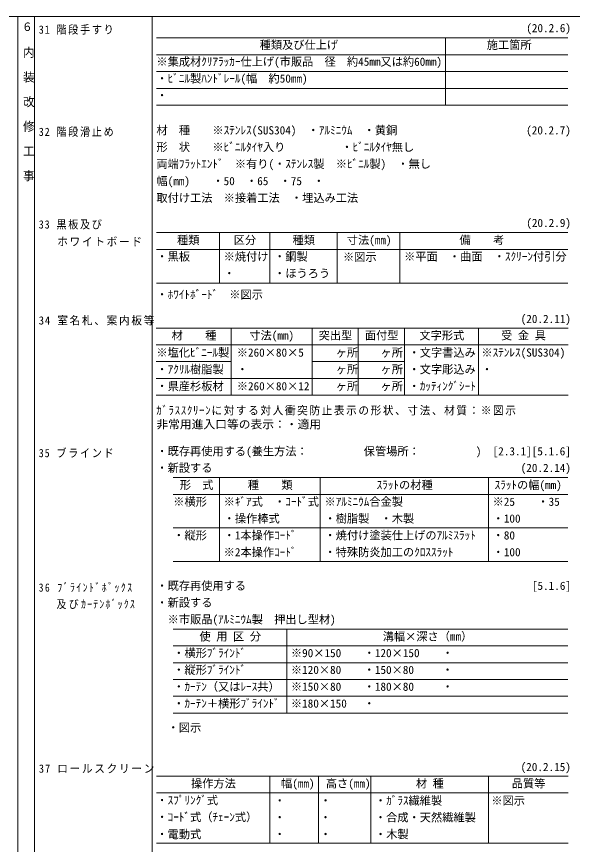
# Model space of a CAD drawing. Units: millimetres on the paper. Extents: x -398 to 394, y -285 to 285.
# Drawn here: x -200.9 to -2.4, y -10.4 to 285 of the extents above; entities that cross this region are included whole.
import ezdxf
from ezdxf.enums import TextEntityAlignment as Align

# ---------------------------------------------------------------- set-up
doc = ezdxf.new("R2010")
doc.units = ezdxf.units.MM
for name, color, linetype, lineweight in [('0-0', 4, 'Continuous', 9), ('0-1_文字', 7, 'Continuous', 9), ('E-0', 5, 'Continuous', 9)]:
    doc.layers.add(name, color=color, linetype=linetype, lineweight=lineweight)
doc.styles.add('@ＭＳ ゴシック', font='')
doc.styles.add('ＭＳ ゴシック', font='')
doc.styles.get('@ＭＳ ゴシック').set_extended_font_data('@MS Gothic')
doc.styles.get('ＭＳ ゴシック').set_extended_font_data('MS Gothic')

msp = doc.modelspace()

# ---------------------------------------------------------------- linework, layer by layer
at = {"layer": '0-0'}
for p, q in [((-194.439, 285.028), (-194.439, -262.589)), ((-152.439, 285.028), (-152.439, -262.589)), ((-150.939, 277.408), (-4.09, 277.408)), ((-47.802, 277.408), (-47.802, 253.408)), ((-150.939, 271.408), (-4.09, 271.408)), ((-150.939, 265.408), (-4.09, 265.408)), ((-150.939, 259.408), (-4.09, 259.408)), ((-150.939, 253.408), (-4.09, 253.408)), ((-150.939, 207.929), (-4.09, 207.929)), ((-128.439, 196.165), (-128.439, 207.929)), ((-110.439, 207.929), (-110.439, 189.929)), ((-86.439, 207.929), (-86.439, 189.929)), ((-64.035, 207.929), (-64.035, 189.929)), ((-150.939, 201.929), (-4.09, 201.929)), ((-128.439, 196.165), (-128.439, 189.929)), ((-150.939, 189.929), (-4.09, 189.929)), ((-151.001, 173.894), (-4.015, 173.894)), ((-124.255, 173.894), (-124.255, 149.894)), ((-95.372, 173.894), (-95.372, 149.894)), ((-78.872, 173.894), (-78.872, 149.894)), ((-62.372, 173.894), (-62.372, 149.894)), ((-35.985, 173.894), (-35.985, 149.894)), ((-151.001, 167.894), (-4.015, 167.894)), ((-151.001, 161.894), (-124.255, 161.894)), ((-95.372, 161.894), (-62.478, 161.894)), ((-151.001, 155.894), (-62.478, 155.894)), ((-151.001, 149.894), (-4.015, 149.894)), ((-144.939, 120.533), (-4.09, 120.533)), ((-128.439, 120.533), (-128.439, 90.533)), ((-92.439, 120.533), (-92.439, 90.533)), ((-32.439, 120.533), (-32.439, 90.533)), ((-144.939, 114.533), (-4.09, 114.533)), ((-144.939, 102.533), (-4.09, 102.533)), ((-144.939, 90.533), (-4.09, 90.533)), ((-144.939, 66.466), (-4.09, 66.466)), ((-104.439, 66.466), (-104.439, 36.466)), ((-144.939, 60.466), (-4.09, 60.466)), ((-144.939, 54.466), (-4.09, 54.466)), ((-144.939, 48.466), (-4.09, 48.466)), ((-144.939, 42.466), (-4.09, 42.466)), ((-144.939, 36.466), (-4.09, 36.466)), ((-150.939, 14.028), (-3.953, 14.028)), ((-110.439, 14.028), (-110.439, -9.972)), ((-93.048, 14.028), (-93.048, -9.972)), ((-74.439, 14.028), (-74.439, -9.972)), ((-32.439, 14.028), (-32.439, -9.972)), ((-150.939, 8.028), (-3.953, 8.028)), ((-150.939, -9.972), (-3.953, -9.972))]:
    msp.add_line(p, q, dxfattribs=at)
at = {"layer": 'E-0', "color": 7}
for p, q in [((-398.439, 285.028), (393.56, 285.028)), ((-200.439, 285.028), (-200.439, -262.589))]:
    msp.add_line(p, q, dxfattribs=at)

# ---------------------------------------------------------------- texts
at = {"layer": '0-0', "color": 7, "style": 'ＭＳ ゴシック'}
msp.add_text('※図示', height=2.933, dxfattribs=at).set_placement((-84.339, 196.903), align=Align.BOTTOM_LEFT)
at = {"layer": '0-1_文字', "style": 'ＭＳ ゴシック'}
for s, width, p in [('６', 0.95, (-198.939, 279.028)), ('非常用進入口等の表示：・適用', 1.05, (-150.968, 137.174))]:
    msp.add_text(s, height=2.933, dxfattribs=dict(at, width=width)).set_placement(p, align=Align.BOTTOM_LEFT)
for s, p in [('\u3000\u3000\u3000\u3000\u3000\u3000\u3000\u3000\u3000\u3000\u3000\u3000\u3000\u3000\u3000\u3000\u3000\u3000\u3000\u3000\u3000\u3000\u3000\u3000\u3000\u3000\u3000\u3000\u3000\u3000\u3000\u3000\u3000(20.2.6)', (-150.939, 278.578)), ('種類及び仕上げ', (-114.101, 272.578)), ('施工箇所', (-33.029, 272.578)), ('※集成材ｸﾘｱﾗｯｶｰ仕上げ(市販品\u3000径\u3000約45mm又は約60mm)', (-150.939, 266.578)), ('・ﾋﾞﾆﾙ製ﾊﾝﾄﾞﾚｰﾙ(幅\u3000約50mm)', (-150.939, 260.578)), ('・\u3000', (-150.939, 254.578)), ('材\u3000種\u3000\u3000※ｽﾃﾝﾚｽ(SUS304)\u3000・ｱﾙﾐﾆｳﾑ\u3000・黄銅 \u3000\u3000\u3000\u3000\u3000\u3000\u3000\u3000\u3000\u3000\u3000(20.2.7)', (-150.939, 242.098)), ('形\u3000状\u3000\u3000※ﾋﾞﾆﾙﾀｲﾔ入り\u3000\u3000\u3000\u3000\u3000・ﾋﾞﾆﾙﾀｲﾔ無し', (-150.939, 236.098)), ('両端ﾌﾗｯﾄｴﾝﾄﾞ\u3000※有り(・ｽﾃﾝﾚｽ製\u3000※ﾋﾞﾆﾙ製)\u3000・無し', (-150.939, 230.098)), ('幅(mm)\u3000\u3000・50\u3000・65\u3000・75\u3000・\u3000', (-150.939, 223.98)), ('取付け工法\u3000※接着工法\u3000・埋込み工法', (-150.939, 217.98)), ('\u3000\u3000\u3000\u3000\u3000\u3000\u3000\u3000\u3000\u3000\u3000\u3000\u3000\u3000\u3000\u3000\u3000\u3000\u3000\u3000\u3000\u3000\u3000\u3000\u3000\u3000\u3000\u3000\u3000\u3000\u3000\u3000\u3000(20.2.9)', (-150.939, 209.047)), ('種類', (-143.589, 202.929)), ('区分', (-123.339, 202.929)), ('種類', (-102.339, 202.929)), ('寸法(㎜)', (-83.004, 202.929)), ('備\u3000\u3000考', (-42.761, 202.929)), ('・黒板', (-150.939, 197.047)), ('※焼付け', (-126.939, 197.047)), ('・鋼製', (-108.939, 197.047)), ('※平面\u3000・曲面\u3000・ｽｸﾘｰﾝ付引分', (-62.535, 197.047)), ('・ほうろう', (-108.939, 191.047)), ('・ ', (-126.939, 191.047)), ('・ﾎﾜｲﾄﾎﾞｰﾄﾞ\u3000※図示', (-150.939, 183.497)), ('\u3000\u3000\u3000\u3000\u3000\u3000\u3000\u3000\u3000\u3000\u3000\u3000\u3000\u3000\u3000\u3000\u3000\u3000\u3000\u3000\u3000\u3000\u3000\u3000\u3000\u3000\u3000\u3000\u3000\u3000\u3000\u3000 (20.2.11)', (-150.939, 174.791)), ('材\u3000\u3000種', (-145.513, 168.897)), ('寸法(mm)', (-117.78, 168.897)), ('突出型', (-93.012, 168.897)), ('面付型', (-76.531, 168.897)), ('文字形式', (-57.063, 168.897)), ('受 金 具', (-27.918, 168.897)), ('※塩化ﾋﾞﾆｰﾙ製', (-150.939, 162.791)), (' ※260×80×5', (-124.255, 162.791)), ('  ヶ所', (-90.939, 162.791)), (' ヶ所', (-72.939, 162.791)), ('・文字書込み', (-60.939, 162.791)), (' ※ｽﾃﾝﾚｽ(SUS304) ', (-36.939, 162.791)), ('・ｱｸﾘﾙ樹脂製', (-150.939, 156.791)), (' ・\u3000', (-124.255, 156.791)), ('  ヶ所', (-90.939, 156.791)), (' ヶ所', (-72.939, 156.791)), ('・文字彫込み', (-60.939, 156.791)), (' ・\u3000', (-36.939, 156.791)), ('・県産杉板材', (-150.939, 150.791)), (' ※260×80×12', (-124.255, 150.791)), ('  ヶ所', (-90.939, 150.791)), (' ヶ所', (-72.939, 150.791)), ('・ｶｯﾃｨﾝｸﾞｼｰﾄ', (-60.939, 150.791)), ('・既存再使用する(養生方法：\u3000\u3000\u3000\u3000\u3000保管場所：\u3000\u3000\u3000\u3000\u3000)\u3000[2.3.1][5.1.6]', (-150.939, 127.563)), ('・新設する\u3000\u3000\u3000\u3000\u3000\u3000\u3000\u3000\u3000\u3000\u3000\u3000\u3000\u3000\u3000\u3000\u3000\u3000\u3000\u3000\u3000\u3000\u3000\u3000\u3000\u3000\u3000 (20.2.14)', (-150.939, 121.63)), ('形\u3000式', (-142.589, 115.533)), ('種\u3000\u3000類', (-118.339, 115.533)), ('ｽﾗｯﾄの材種', (-72.339, 115.533)), ('ｽﾗｯﾄの幅(mm)', (-30.215, 115.533)), ('※横形', (-144.939, 109.563)), ('※ｷﾞｱ式\u3000・ｺｰﾄﾞ式', (-126.939, 109.563)), ('※ｱﾙﾐﾆｳﾑ合金製', (-90.939, 109.563)), ('※25\u3000\u3000・35', (-30.939, 109.563)), ('・操作棒式', (-126.939, 103.563)), ('・樹脂製\u3000・木製', (-90.939, 103.563)), ('・100', (-30.939, 103.563)), ('・縦形', (-144.939, 97.563)), ('・1本操作ｺｰﾄﾞ', (-126.939, 97.563)), ('・焼付け塗装仕上げのｱﾙﾐｽﾗｯﾄ', (-90.939, 97.563)), ('・80', (-30.939, 97.563)), ('※2本操作ｺｰﾄﾞ', (-126.939, 91.563)), ('・特殊防炎加工のｸﾛｽｽﾗｯﾄ', (-90.939, 91.563)), ('・100', (-30.939, 91.563)), ('・既存再使用する\u3000\u3000\u3000\u3000\u3000\u3000\u3000\u3000\u3000\u3000\u3000\u3000\u3000\u3000\u3000\u3000 \u3000\u3000\u3000\u3000\u3000\u3000\u3000\u3000\u3000[5.1.6]', (-150.939, 79.563)), ('・新設する', (-150.939, 73.563)), ('\u3000※市販品(ｱﾙﾐﾆｳﾑ製\u3000押出し型材)', (-150.939, 67.563)), ('使 用 区 分', (-135.589, 61.466)), ('溝幅×深さ（㎜）', (-70.165, 61.466)), ('・横形ﾌﾞﾗｲﾝﾄﾞ', (-144.939, 55.563)), ('※90×150\u3000\u3000・120×150\u3000\u3000・\u3000', (-102.939, 55.563)), ('・縦形ﾌﾞﾗｲﾝﾄﾞ', (-144.939, 49.563)), ('※120×80\u3000\u3000・150×80\u3000\u3000 ・\u3000', (-102.939, 49.563)), ('・ｶｰﾃﾝ（又はﾚｰｽ共）', (-144.939, 43.563)), ('※150×80\u3000\u3000・180×80\u3000\u3000 ・\u3000', (-102.939, 43.563)), ('・ｶｰﾃﾝ＋横形ﾌﾞﾗｲﾝﾄﾞ', (-144.939, 37.563)), ('※180×150\u3000 ・\u3000', (-102.939, 37.563)), ('\u3000・図示', (-150.939, 28.975)), ('\u3000\u3000\u3000\u3000\u3000\u3000\u3000\u3000\u3000\u3000\u3000\u3000\u3000\u3000\u3000\u3000\u3000\u3000\u3000\u3000\u3000\u3000\u3000\u3000\u3000\u3000\u3000\u3000\u3000     \u3000(20.2.15)', (-150.939, 14.911)), ('操作方法', (-138.589, 9.028)), ('幅(mm)\u3000高さ(mm)', (-106.455, 9.028)), ('材 種', (-58.339, 9.028)), ('品質等', (-24.096, 9.028)), ('・ｽﾌﾟﾘﾝｸﾞ式', (-150.939, 3.028)), ('・ｶﾞﾗｽ繊維製', (-72.939, 2.911)), ('※図示', (-31.394, 2.911)), ('・\u3000', (-108.939, 2.911)), ('・\u3000', (-92.58, 2.911)), ('・ｺｰﾄﾞ式（ﾁｪｰﾝ式）', (-150.939, -2.972)), ('・合成・天然繊維製', (-72.939, -3.089)), ('・\u3000', (-108.939, -3.089)), ('・\u3000', (-92.58, -3.089)), ('・電動式', (-150.939, -9.089)), ('・木製', (-72.939, -9.089)), ('・\u3000', (-108.939, -9.089)), ('・\u3000', (-92.58, -9.089))]:
    msp.add_text(s, height=2.933, dxfattribs=at).set_placement(p, align=Align.BOTTOM_LEFT)
at = {"layer": '0-1_文字', "style": '@ＭＳ ゴシック', "width": 1.1}
msp.add_text('\u3000内\u3000装\u3000改\u3000修\u3000工\u3000事', height=2.933, rotation=270, dxfattribs=at).set_placement((-198.939, 278.911), align=Align.BOTTOM_LEFT)
at = {"layer": '0-1_文字', "char_height": 2.933, "attachment_point": 7, "style": 'ＭＳ ゴシック'}
for s, insert in [('\\T1.17;\\W0.9;31\\~階段手すり', (-192.939, 278.578)), ('\\T1.17;\\W0.9;32\\~階段滑止め', (-192.939, 242.098)), ('\\T1.17;\\W0.9;33\\~黒板及び', (-192.939, 209.047)), ('\\T1.16;\\W0.95;\\~\\~\\~ホワイトボード', (-192.939, 203.047)), ('\\T1.16;\\W0.95;34\\~室名札、案内板等', (-192.939, 174.791)), ('\\T1.15;\\W0.95;ｶﾞﾗｽｽｸﾘｰﾝに対する対人衝突防止表示の形状、寸法、材質：※図示', (-150.968, 142.67)), ('\\T1.17;\\W0.9;35\\~ブラインド', (-192.939, 127.63)), ('\\T1.3;\\W0.85;36\\~ﾌﾞﾗｲﾝﾄﾞﾎﾞｯｸｽ', (-192.939, 79.563)), ('\\T1.25;\\W0.85;\\~\\~\\~及びｶｰﾃﾝﾎﾞｯｸｽ', (-192.939, 73.563)), ('\\T1.16;\\W0.95;37\\~ロールスクリーン', (-192.939, 15.028))]:
    msp.add_mtext(s, dxfattribs=dict(at, insert=insert))

doc.saveas('drawing.dxf')
